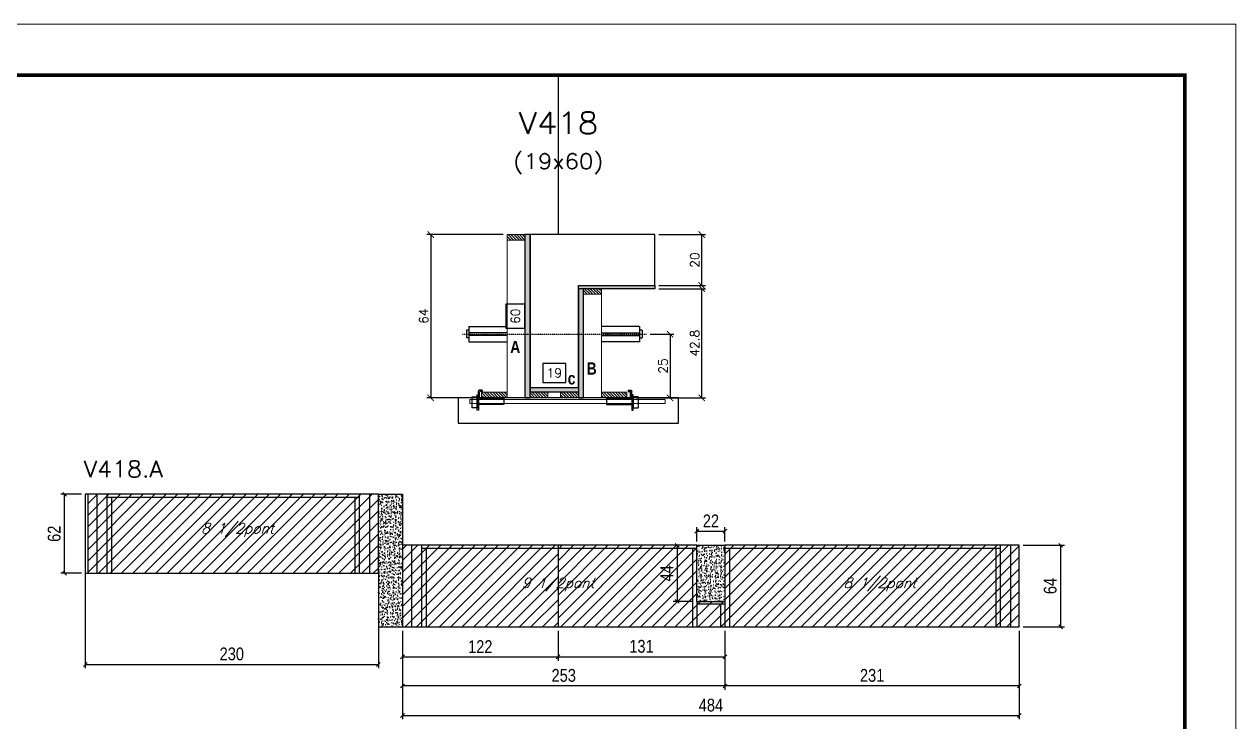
# Model space of a CAD drawing. Extents: x 137137 to 143418, y 10464 to 34486.
# Drawn here: x 140842 to 141792, y 24750 to 25297 of the extents above; entities that cross this region are included whole.
import ezdxf
from ezdxf.enums import TextEntityAlignment as Align

# ---------------------------------------------------------------- set-up
doc = ezdxf.new("R2010")
doc.units = 0
doc.linetypes.add('DASHED', pattern=[0.75, 0.5, -0.25])
doc.linetypes.add('HIDDEN', pattern=[0.375, 0.25, -0.125])
for name, color, linetype in [('barrote', 251, 'Continuous'), ('COTA', 241, 'Continuous'), ('Cota Seção (2x)', 4, 'Continuous'), ('detalhes', 4, 'Continuous'), ('Painéis', 200, 'Continuous'), ('presilha', 1, 'Continuous'), ('Reaproveitamento', 251, 'Continuous'), ('SARR_2.2x7', 40, 'Continuous'), ('SARR_3.5x7', 81, 'Continuous'), ('TENSOR', 3, 'Continuous'), ('texto', 7, 'Continuous'), ('Texto de Titulo', 7, 'Continuous'), ('Texto Qtd Sarr', 242, 'Continuous')]:
    doc.layers.add(name, color=color, linetype=linetype)
for name, color, linetype, lineweight in [('CONCRETO', 251, 'Continuous', 25), ('Folhas', 255, 'Continuous', 9), ('Hachura', 251, 'Continuous', 9), ('Madeira', 126, 'Continuous', 18), ('SARRAFO DE PRESSAO', 251, 'DASHED', 9), ('SCO-___-LAJ', 2, 'Continuous', 0), ('Texto Seção', 7, 'Continuous', 15)]:
    doc.layers.add(name, color=color, linetype=linetype, lineweight=lineweight)
doc.styles.add('COTA TECNICA', font='techl___.ttf', dxfattribs={"height": 10})
doc.styles.add('REGUA-120', font='ROMANS.shx', dxfattribs={"height": 15})
doc.styles.add('Romans', font='romans.shx')
doc.styles.add('TECNICA', font='techb___.ttf', dxfattribs={"height": 10})
doc.dimstyles.new('Cota Seção (2x)', dxfattribs={"dimtxt": 7, "dimasz": 5, "dimexe": 3, "dimexo": 3, "dimgap": 2, "dimtad": 3, "dimdec": 1, "dimlfac": 0.5, "dimzin": 12, "dimdsep": 46, "dimtxsty": 'Romans', "dimblk": 'ARCHTICK', "dimcen": 0, "dimclrd": 4, "dimclre": 4, "dimclrt": 1, "dimadec": 1, "dimazin": 3, "dimtfac": 1, "dimtdec": 1, "dimtmove": 0, "dimatfit": 3, "dimldrblk": 'OBLIQUE', "dimfxl": 1, "dimtolj": 1, "dimtzin": 12, "dimarcsym": 0})
doc.dimstyles.new('Cota Seção interna', dxfattribs={"dimtxt": 7, "dimasz": 6, "dimexe": 0.18, "dimexo": 2, "dimgap": -4, "dimtad": 3, "dimdec": 1, "dimlfac": 0.5, "dimzin": 12, "dimdsep": 46, "dimtxsty": 'Romans', "dimblk": 'ARCHTICK', "dimcen": 0.09, "dimse1": 1, "dimse2": 1, "dimsd1": 1, "dimsd2": 1, "dimclrd": 180, "dimclre": 5, "dimclrt": 1, "dimadec": 0, "dimazin": 3, "dimtfac": 1, "dimtdec": 1, "dimtofl": 0, "dimtmove": 0, "dimatfit": 3, "dimldrblk": 'ARCHTICK', "dimfxl": 1, "dimtolj": 1, "dimtzin": 0, "dimarcsym": 0})
doc.dimstyles.new('PAINEL', dxfattribs={"dimtxt": 10, "dimasz": 3, "dimexe": 3, "dimexo": 3, "dimgap": 3, "dimtad": 1, "dimdec": 1, "dimzin": 12, "dimdsep": 46, "dimtxsty": 'COTA TECNICA', "dimblk1": 'OBLIQUE', "dimblk2": 'OBLIQUE', "dimsah": 1, "dimcen": 0.9, "dimclrd": 4, "dimclre": 4, "dimclrt": 240, "dimadec": 1, "dimazin": 3, "dimtfac": 1, "dimtdec": 1, "dimtmove": 0, "dimatfit": 3, "dimfxl": 1, "dimtolj": 1, "dimtzin": 12, "dimarcsym": 0})
pattern_1 = [(50, (7482.719, -6239.802), (5.46554007, -0.47817257), [0.5715, -6.2865]), (355, (7482.719, -6239.802), (-1.05730264, 5.73170536), [0.4572, -5.02921753]), (100.4514447, (7483.174, -6239.8417), (4.40823741, 5.25353256), [0.48570026, -5.34270734]), (46.1842, (7482.719, -6238.278), (8.13237123, -1.26126984), [0.85725, -9.42975]), (96.6355576, (7483.3965, -6238.383), (7.122124, 7.42278374), [0.7285507, -8.01406824]), (351.184151, (7482.719, -6238.278), (7.122124, 7.42278374), [0.685799, -7.54379196]), (21, (7483.481, -6238.659), (4.54843174, -3.06795595), [0.5715, -6.2865]), (326, (7483.481, -6238.659), (1.85406085, 5.52563898), [0.4572, -5.0292]), (71.451445, (7483.86, -6238.9145), (6.40249258, 2.45768307), [0.48570026, -5.34269813]), (37.5, (7482.7188, -6239.8018), (0.092658098, 2.536651166), [0, -4.96824, 0, -5.1054, 0, -5.04825]), (7.5, (7482.7188, -6239.8018), (2.004589875, 3.005417245), [0, -2.91084, 0, -4.85394, 0, -1.92405]), (327.5, (7481.0195, -6239.8018), (4.067717855, -0.17186232), [0, -1.905, 0, -5.9436, 0, -7.8867]), (317.5, (7480.2575, -6239.802), (4.44387544, 0.76279473), [0, -2.4765, 0, -3.94716, 0, -5.6007])]

# ---------------------------------------------------------------- blocks, each defined once
blk = doc.blocks.new('9999999999')
at = {"layer": 'Folhas'}
blk.add_lwpolyline([(98138.98, 34190.21), (99623.98, 34190.21), (99623.98, 35240.21), (98138.98, 35240.21)], close=True, dxfattribs=at)
at = {"layer": 'Folhas', "color": 30, "const_width": 3}
blk.add_lwpolyline([(98213.98, 34230.21), (99583.98, 34230.21), (99583.98, 35200.21), (98213.98, 35200.21)], close=True, dxfattribs=at)
blk = doc.blocks.new('_Oblique')
at = {"color": 0, "linetype": 'ByBlock', "lineweight": -2}
blk.add_line((-0.5, -0.5), (0.5, 0.5), dxfattribs=at)
blk = doc.blocks.new('*D1226')
at = {"layer": 'COTA', "color": 4, "linetype": 'ByBlock', "lineweight": -2, "transparency": 16777216}
for p, q in [((141391.42, 24821.53), (141391.42, 24775.2)), ((141622.42, 24821.53), (141622.42, 24775.2)), ((141622.42, 24778.2), (141391.42, 24778.2))]:
    blk.add_line(p, q, dxfattribs=at)
at = {"layer": 'Defpoints', "color": 0, "linetype": 'ByBlock', "transparency": 16777216}
for p in [(141391.42, 24824.53), (141622.42, 24824.53), (141391.42, 24778.2)]:
    blk.add_point(p, dxfattribs=at)
at = {"layer": 'COTA', "color": 4, "linetype": 'ByBlock', "lineweight": -2, "transparency": 16777216, "xscale": 3, "yscale": 3, "zscale": 3, "rotation": 180}
blk.add_blockref('_Oblique', (141391.42, 24778.2), dxfattribs=at)
at = {"layer": 'COTA', "color": 4, "linetype": 'ByBlock', "lineweight": -2, "transparency": 16777216, "xscale": 3, "yscale": 3, "zscale": 3}
blk.add_blockref('_Oblique', (141622.42, 24778.2), dxfattribs=at)
at = {"layer": 'COTA', "color": 240, "linetype": 'ByBlock', "transparency": 16777216, "insert": (141506.92, 24786.42), "char_height": 10, "attachment_point": 5, "style": 'COTA TECNICA'}
blk.add_mtext('\\A1;231', dxfattribs=at)
blk = doc.blocks.new('*D1227')
at = {"layer": 'COTA', "color": 4, "linetype": 'ByBlock', "lineweight": -2, "transparency": 16777216}
for p, q in [((141138.42, 24821.53), (141138.42, 24775.2)), ((141391.42, 24821.53), (141391.42, 24775.2)), ((141391.42, 24778.2), (141138.42, 24778.2))]:
    blk.add_line(p, q, dxfattribs=at)
at = {"layer": 'Defpoints', "color": 0, "linetype": 'ByBlock', "transparency": 16777216}
for p in [(141138.42, 24824.53), (141391.42, 24824.53), (141138.42, 24778.2)]:
    blk.add_point(p, dxfattribs=at)
at = {"layer": 'COTA', "color": 4, "linetype": 'ByBlock', "lineweight": -2, "transparency": 16777216, "xscale": 3, "yscale": 3, "zscale": 3, "rotation": 180}
blk.add_blockref('_Oblique', (141138.42, 24778.2), dxfattribs=at)
at = {"layer": 'COTA', "color": 4, "linetype": 'ByBlock', "lineweight": -2, "transparency": 16777216, "xscale": 3, "yscale": 3, "zscale": 3}
blk.add_blockref('_Oblique', (141391.42, 24778.2), dxfattribs=at)
at = {"layer": 'COTA', "color": 240, "linetype": 'ByBlock', "transparency": 16777216, "insert": (141264.92, 24786.42), "char_height": 10, "attachment_point": 5, "style": 'COTA TECNICA'}
blk.add_mtext('\\A1;253', dxfattribs=at)
blk = doc.blocks.new('*D1228')
at = {"layer": 'COTA', "color": 4, "linetype": 'ByBlock', "lineweight": -2, "transparency": 16777216}
for p, q in [((140889.42, 24903.53), (140889.42, 24792.02)), ((141119.42, 24863.53), (141119.42, 24792.02)), ((140889.42, 24795.02), (141119.42, 24795.02))]:
    blk.add_line(p, q, dxfattribs=at)
at = {"layer": 'Defpoints', "color": 0, "linetype": 'ByBlock', "transparency": 16777216}
for p in [(140889.42, 24906.53), (141119.42, 24866.53), (141119.42, 24795.02)]:
    blk.add_point(p, dxfattribs=at)
at = {"layer": 'COTA', "color": 4, "linetype": 'ByBlock', "lineweight": -2, "transparency": 16777216, "xscale": 3, "yscale": 3, "zscale": 3, "rotation": 180}
blk.add_blockref('_Oblique', (140889.42, 24795.02), dxfattribs=at)
at = {"layer": 'COTA', "color": 4, "linetype": 'ByBlock', "lineweight": -2, "transparency": 16777216, "xscale": 3, "yscale": 3, "zscale": 3}
blk.add_blockref('_Oblique', (141119.42, 24795.02), dxfattribs=at)
at = {"layer": 'COTA', "color": 240, "linetype": 'ByBlock', "transparency": 16777216, "insert": (141004.42, 24803.24), "char_height": 10, "attachment_point": 5, "style": 'COTA TECNICA'}
blk.add_mtext('\\A1;230', dxfattribs=at)
blk = doc.blocks.new('*D1229')
at = {"layer": 'COTA', "color": 4, "linetype": 'ByBlock', "lineweight": -2, "transparency": 16777216}
for p, q in [((141138.42, 24821.53), (141138.42, 24797.97)), ((141260.42, 24821.53), (141260.42, 24797.97)), ((141138.42, 24800.97), (141260.42, 24800.97))]:
    blk.add_line(p, q, dxfattribs=at)
at = {"layer": 'Defpoints', "color": 0, "linetype": 'ByBlock', "transparency": 16777216}
for p in [(141138.42, 24824.53), (141260.42, 24824.53), (141260.42, 24800.97)]:
    blk.add_point(p, dxfattribs=at)
at = {"layer": 'COTA', "color": 4, "linetype": 'ByBlock', "lineweight": -2, "transparency": 16777216, "xscale": 3, "yscale": 3, "zscale": 3, "rotation": 180}
blk.add_blockref('_Oblique', (141138.42, 24800.97), dxfattribs=at)
at = {"layer": 'COTA', "color": 4, "linetype": 'ByBlock', "lineweight": -2, "transparency": 16777216, "xscale": 3, "yscale": 3, "zscale": 3}
blk.add_blockref('_Oblique', (141260.42, 24800.97), dxfattribs=at)
at = {"layer": 'COTA', "color": 240, "linetype": 'ByBlock', "transparency": 16777216, "insert": (141199.42, 24809.03), "char_height": 10, "attachment_point": 5, "style": 'COTA TECNICA'}
blk.add_mtext('\\A1;122', dxfattribs=at)
blk = doc.blocks.new('*D1230')
at = {"layer": 'COTA', "color": 4, "linetype": 'ByBlock', "lineweight": -2, "transparency": 16777216}
for p, q in [((141260.42, 24821.53), (141260.42, 24797.97)), ((141391.42, 24821.53), (141391.42, 24797.97)), ((141260.42, 24800.97), (141391.42, 24800.97))]:
    blk.add_line(p, q, dxfattribs=at)
at = {"layer": 'Defpoints', "color": 0, "linetype": 'ByBlock', "transparency": 16777216}
for p in [(141260.42, 24824.53), (141391.42, 24824.53), (141391.42, 24800.97)]:
    blk.add_point(p, dxfattribs=at)
at = {"layer": 'COTA', "color": 4, "linetype": 'ByBlock', "lineweight": -2, "transparency": 16777216, "xscale": 3, "yscale": 3, "zscale": 3, "rotation": 180}
blk.add_blockref('_Oblique', (141260.42, 24800.97), dxfattribs=at)
at = {"layer": 'COTA', "color": 4, "linetype": 'ByBlock', "lineweight": -2, "transparency": 16777216, "xscale": 3, "yscale": 3, "zscale": 3}
blk.add_blockref('_Oblique', (141391.42, 24800.97), dxfattribs=at)
at = {"layer": 'COTA', "color": 240, "linetype": 'ByBlock', "transparency": 16777216, "insert": (141325.92, 24809.19), "char_height": 10, "attachment_point": 5, "style": 'COTA TECNICA'}
blk.add_mtext('\\A1;131', dxfattribs=at)
blk = doc.blocks.new('*D1231')
at = {"layer": 'COTA', "color": 4, "linetype": 'ByBlock', "lineweight": -2, "transparency": 16777216}
for p, q in [((141369.42, 24891.53), (141369.42, 24902.64)), ((141391.42, 24891.53), (141391.42, 24902.64)), ((141369.42, 24899.64), (141391.42, 24899.64))]:
    blk.add_line(p, q, dxfattribs=at)
at = {"layer": 'Defpoints', "color": 0, "linetype": 'ByBlock', "transparency": 16777216}
for p in [(141391.42, 24899.64), (141369.42, 24888.53), (141391.42, 24888.53)]:
    blk.add_point(p, dxfattribs=at)
at = {"layer": 'COTA', "color": 4, "linetype": 'ByBlock', "lineweight": -2, "transparency": 16777216, "xscale": 3, "yscale": 3, "zscale": 3, "rotation": 180}
blk.add_blockref('_Oblique', (141369.42, 24899.64), dxfattribs=at)
at = {"layer": 'COTA', "color": 4, "linetype": 'ByBlock', "lineweight": -2, "transparency": 16777216, "xscale": 3, "yscale": 3, "zscale": 3}
blk.add_blockref('_Oblique', (141391.42, 24899.64), dxfattribs=at)
at = {"layer": 'COTA', "color": 240, "linetype": 'ByBlock', "transparency": 16777216, "insert": (141380.42, 24907.64), "char_height": 10, "attachment_point": 5, "style": 'COTA TECNICA'}
blk.add_mtext('\\A1;22', dxfattribs=at)
blk = doc.blocks.new('*D1244')
at = {"layer": 'COTA', "color": 4, "linetype": 'ByBlock', "lineweight": -2, "transparency": 16777216}
for p, q in [((141366.42, 24888.53), (141350.91, 24888.53)), ((141353.91, 24888.53), (141353.91, 24844.53)), ((141366.42, 24844.53), (141350.91, 24844.53))]:
    blk.add_line(p, q, dxfattribs=at)
at = {"layer": 'Defpoints', "color": 0, "linetype": 'ByBlock', "transparency": 16777216}
for p in [(141369.42, 24888.53), (141353.91, 24844.53), (141369.42, 24844.53)]:
    blk.add_point(p, dxfattribs=at)
at = {"layer": 'COTA', "color": 4, "linetype": 'ByBlock', "lineweight": -2, "transparency": 16777216, "xscale": 3, "yscale": 3, "zscale": 3}
for p, rotation in [((141353.91, 24888.53), 90), ((141353.91, 24844.53), 270)]:
    blk.add_blockref('_Oblique', p, dxfattribs=dict(at, rotation=rotation))
at = {"layer": 'COTA', "color": 240, "linetype": 'ByBlock', "transparency": 16777216, "insert": (141345.84, 24866.53), "char_height": 10, "attachment_point": 5, "rotation": 90, "style": 'COTA TECNICA'}
blk.add_mtext('\\A1;44', dxfattribs=at)
blk = doc.blocks.new('*D1232')
at = {"layer": 'COTA', "color": 4, "linetype": 'ByBlock', "lineweight": -2, "transparency": 16777216}
for p, q in [((141625.42, 24888.53), (141657.81, 24888.53)), ((141654.81, 24888.53), (141654.81, 24824.53)), ((141625.42, 24824.53), (141657.81, 24824.53))]:
    blk.add_line(p, q, dxfattribs=at)
at = {"layer": 'Defpoints', "color": 0, "linetype": 'ByBlock', "transparency": 16777216}
for p in [(141622.42, 24888.53), (141622.42, 24824.53), (141654.81, 24824.53)]:
    blk.add_point(p, dxfattribs=at)
at = {"layer": 'COTA', "color": 4, "linetype": 'ByBlock', "lineweight": -2, "transparency": 16777216, "xscale": 3, "yscale": 3, "zscale": 3}
for p, rotation in [((141654.81, 24888.53), 90), ((141654.81, 24824.53), 270)]:
    blk.add_blockref('_Oblique', p, dxfattribs=dict(at, rotation=rotation))
at = {"layer": 'COTA', "color": 240, "linetype": 'ByBlock', "transparency": 16777216, "insert": (141646.71, 24856.53), "char_height": 10, "attachment_point": 5, "rotation": 90, "style": 'COTA TECNICA'}
blk.add_mtext('\\A1;64', dxfattribs=at)
blk = doc.blocks.new('titulo1')
at = {"layer": 'Defpoints', "color": 252, "linetype": 'HIDDEN', "ltscale": 2}
blk.add_line((0, 0), (0, 125), dxfattribs=at)
at = {"layer": 'Defpoints', "style": 'Romans', "oblique": 15}
blk.add_attdef('FOLHA', text='', height=10, dxfattribs=at).set_placement((0, 15.58), align=Align.MIDDLE_CENTER)
at = {"layer": 'Texto Qtd Sarr', "color": 3, "style": 'Romans', "oblique": 15}
for tag, height, p in [('TITULO', 17, (0, 71.45)), ('SEÇÃO', 12, (0, 41.55))]:
    blk.add_attdef(tag, text='', height=height, dxfattribs=at).set_placement(p, align=Align.MIDDLE_CENTER)
blk = doc.blocks.new('_ArchTick')
at = {"color": 0, "linetype": 'ByBlock', "const_width": 0.15}
blk.add_lwpolyline([(-0.5, -0.5), (0.5, 0.5)], dxfattribs=at)
blk = doc.blocks.new('*D1233')
at = {"layer": 'COTA', "color": 4, "lineweight": -2, "transparency": 16777216}
for p, q in [((141339.49, 25089.78), (141376.21, 25089.78)), ((141373.21, 25004.18), (141373.21, 25089.78)), ((141321.89, 25004.18), (141376.21, 25004.18))]:
    blk.add_line(p, q, dxfattribs=at)
at = {"layer": 'Defpoints', "color": 0, "transparency": 16777216}
for p in [(141336.49, 25089.78), (141373.21, 25089.78), (141318.89, 25004.18)]:
    blk.add_point(p, dxfattribs=at)
at = {"layer": 'COTA', "color": 4, "lineweight": -2, "transparency": 16777216, "xscale": 5, "yscale": 5, "zscale": 5}
for p, rotation in [((141373.21, 25089.78), 90), ((141373.21, 25004.18), 270)]:
    blk.add_blockref('_ArchTick', p, dxfattribs=dict(at, rotation=rotation))
at = {"layer": 'COTA', "color": 1, "transparency": 16777216, "insert": (141367.71, 25046.98), "char_height": 7, "attachment_point": 5, "rotation": 90, "style": 'Romans'}
blk.add_mtext('\\A1;42.8', dxfattribs=at)
blk = doc.blocks.new('*D1234')
at = {"layer": 'COTA', "color": 4, "lineweight": -2, "transparency": 16777216}
for p, q in [((141339.49, 25132.18), (141376.21, 25132.18)), ((141373.21, 25092.18), (141373.21, 25132.18)), ((141339.49, 25092.18), (141376.21, 25092.18))]:
    blk.add_line(p, q, dxfattribs=at)
at = {"layer": 'Defpoints', "color": 0, "transparency": 16777216}
for p in [(141336.49, 25132.18), (141373.21, 25132.18), (141336.49, 25092.18)]:
    blk.add_point(p, dxfattribs=at)
at = {"layer": 'COTA', "color": 4, "lineweight": -2, "transparency": 16777216, "xscale": 5, "yscale": 5, "zscale": 5}
for p, rotation in [((141373.21, 25132.18), 90), ((141373.21, 25092.18), 270)]:
    blk.add_blockref('_ArchTick', p, dxfattribs=dict(at, rotation=rotation))
at = {"layer": 'COTA', "color": 1, "transparency": 16777216, "insert": (141367.71, 25112.18), "char_height": 7, "attachment_point": 5, "rotation": 90, "style": 'Romans'}
blk.add_mtext('\\A1;20', dxfattribs=at)
blk = doc.blocks.new('*D1235')
at = {"layer": 'Cota Seção (2x)', "color": 180, "lineweight": -2, "transparency": 16777216}
for p, q in [((141234.49, 25077.68), (141219.49, 25077.68)), ((141219.49, 25077.68), (141219.49, 25058.68)), ((141234.49, 25058.68), (141234.49, 25077.68)), ((141219.49, 25058.68), (141234.49, 25058.68))]:
    blk.add_line(p, q, dxfattribs=at)
at = {"layer": 'Defpoints', "color": 0, "transparency": 16777216}
for p in [(141238.49, 25132.18), (141276.49, 25132.18), (141276.49, 25012.18)]:
    blk.add_point(p, dxfattribs=at)
at = {"layer": 'Cota Seção (2x)', "color": 1, "transparency": 16777216, "insert": (141226.99, 25068.18), "char_height": 7, "attachment_point": 5, "rotation": 90, "style": 'Romans'}
blk.add_mtext('\\A1;60', dxfattribs=at)
blk = doc.blocks.new('PRESILHA METÁLICA 1')
at = {"layer": 'presilha'}
for p, q in [((6, 15.5), (7.5, 15.5)), ((6, -2.5), (6, 15.5)), ((7.5, 10.6), (7.5, 19.9)), ((7.5, 15.5), (7.5, -2.5)), ((12, 21), (8.6, 21)), ((9, 11.6), (9, 18.9)), ((12, 19.5), (9.6, 19.5)), ((12, 21), (12, 19.5)), ((0, 13), (6, 13)), ((0, 13), (0, 0)), ((6, 0), (0, 0)), ((6, 13), (6, 0)), ((37.5, 4.1), (7.5, 4.1)), ((37.5, 11), (9.6, 11)), ((37.5, 11), (37.5, 4.1)), ((7.5, -2.5), (6, -2.5))]:
    blk.add_line(p, q, dxfattribs=at)
for centre, radius, start, end in [((8.6, 19.9), 1.14, 90, 180), ((9.6, 18.9), 0.57, 90, 180), ((9.6, 11.6), 0.57, 180, 270)]:
    blk.add_arc(centre, radius, start, end, dxfattribs=at)
blk = doc.blocks.new('*D1236')
at = {"layer": 'Cota Seção (2x)', "color": 180, "lineweight": -2, "transparency": 16777216}
for p, q in [((141266.49, 25031.18), (141248.49, 25031.18)), ((141248.49, 25031.18), (141248.49, 25016.18)), ((141266.49, 25016.18), (141266.49, 25031.18)), ((141248.49, 25016.18), (141266.49, 25016.18))]:
    blk.add_line(p, q, dxfattribs=at)
at = {"layer": 'Defpoints', "color": 0, "transparency": 16777216}
for p in [(141276.49, 25012.18), (141238.5, 25004.18), (141276.49, 25004.18)]:
    blk.add_point(p, dxfattribs=at)
at = {"layer": 'Cota Seção (2x)', "color": 1, "transparency": 16777216, "insert": (141257.49, 25023.68), "char_height": 7, "attachment_point": 5, "style": 'Romans'}
blk.add_mtext('\\A1;19', dxfattribs=at)
blk = doc.blocks.new('*D1237')
at = {"layer": 'COTA', "color": 4, "lineweight": -2, "transparency": 16777216}
for p, q in [((141217.49, 25132.18), (141157.52, 25132.18)), ((141160.52, 25132.18), (141160.52, 25004.18)), ((141217.49, 25004.18), (141157.52, 25004.18))]:
    blk.add_line(p, q, dxfattribs=at)
at = {"layer": 'Defpoints', "color": 0, "transparency": 16777216}
for p in [(141220.49, 25132.18), (141160.52, 25004.18), (141220.49, 25004.18)]:
    blk.add_point(p, dxfattribs=at)
at = {"layer": 'COTA', "color": 4, "lineweight": -2, "transparency": 16777216, "xscale": 5, "yscale": 5, "zscale": 5}
for p, rotation in [((141160.52, 25132.18), 90), ((141160.52, 25004.18), 270)]:
    blk.add_blockref('_ArchTick', p, dxfattribs=dict(at, rotation=rotation))
at = {"layer": 'COTA', "color": 1, "transparency": 16777216, "insert": (141155.02, 25068.18), "char_height": 7, "attachment_point": 5, "rotation": 90, "style": 'Romans'}
blk.add_mtext('\\A1;64', dxfattribs=at)
blk = doc.blocks.new('*D1238')
at = {"layer": 'COTA', "color": 4, "lineweight": -2, "transparency": 16777216}
for p, q in [((141332.8, 25054.15), (141351.35, 25054.15)), ((141348.35, 25054.15), (141348.35, 25004.18)), ((141332.8, 25004.18), (141351.35, 25004.18))]:
    blk.add_line(p, q, dxfattribs=at)
at = {"layer": 'Defpoints', "color": 0, "transparency": 16777216}
for p in [(141329.8, 25054.15), (141329.8, 25004.18), (141348.35, 25004.18)]:
    blk.add_point(p, dxfattribs=at)
at = {"layer": 'COTA', "color": 4, "lineweight": -2, "transparency": 16777216, "xscale": 5, "yscale": 5, "zscale": 5}
for p, rotation in [((141348.35, 25054.15), 90), ((141348.35, 25004.18), 270)]:
    blk.add_blockref('_ArchTick', p, dxfattribs=dict(at, rotation=rotation))
at = {"layer": 'COTA', "color": 1, "transparency": 16777216, "insert": (141342.85, 25029.16), "char_height": 7, "attachment_point": 5, "rotation": 90, "style": 'Romans'}
blk.add_mtext('\\A1;25', dxfattribs=at)
blk = doc.blocks.new('*D1239')
at = {"layer": 'COTA', "color": 4, "linetype": 'ByBlock', "lineweight": -2, "transparency": 16777216}
for p, q in [((140886.42, 24928.53), (140870.2, 24928.53)), ((140873.2, 24866.53), (140873.2, 24928.53)), ((140886.42, 24866.53), (140870.2, 24866.53))]:
    blk.add_line(p, q, dxfattribs=at)
at = {"layer": 'Defpoints', "color": 0, "linetype": 'ByBlock', "transparency": 16777216}
for p in [(140873.2, 24928.53), (140889.42, 24928.53), (140889.42, 24866.53)]:
    blk.add_point(p, dxfattribs=at)
at = {"layer": 'COTA', "color": 4, "linetype": 'ByBlock', "lineweight": -2, "transparency": 16777216, "xscale": 3, "yscale": 3, "zscale": 3}
for p, rotation in [((140873.2, 24928.53), 90), ((140873.2, 24866.53), 270)]:
    blk.add_blockref('_Oblique', p, dxfattribs=dict(at, rotation=rotation))
at = {"layer": 'COTA', "color": 240, "linetype": 'ByBlock', "transparency": 16777216, "insert": (140865.09, 24897.53), "char_height": 10, "attachment_point": 5, "rotation": 90, "style": 'COTA TECNICA'}
blk.add_mtext('\\A1;62', dxfattribs=at)
blk = doc.blocks.new('*D1245')
at = {"layer": 'COTA', "color": 4, "lineweight": -2, "ltscale": 25, "transparency": 16777216}
for p, q in [((141138.42, 24821.53), (141138.42, 24752.02)), ((141622.42, 24821.53), (141622.42, 24752.02)), ((141138.42, 24755.02), (141622.42, 24755.02))]:
    blk.add_line(p, q, dxfattribs=at)
at = {"layer": 'Defpoints', "color": 0, "ltscale": 25, "transparency": 16777216}
for p in [(141138.42, 24824.53), (141622.42, 24824.53), (141622.42, 24755.02)]:
    blk.add_point(p, dxfattribs=at)
at = {"layer": 'COTA', "color": 4, "lineweight": -2, "ltscale": 25, "transparency": 16777216, "xscale": 3, "yscale": 3, "zscale": 3, "rotation": 180}
blk.add_blockref('_Oblique', (141138.42, 24755.02), dxfattribs=at)
at = {"layer": 'COTA', "color": 4, "lineweight": -2, "ltscale": 25, "transparency": 16777216, "xscale": 3, "yscale": 3, "zscale": 3}
blk.add_blockref('_Oblique', (141622.42, 24755.02), dxfattribs=at)
at = {"layer": 'COTA', "color": 240, "ltscale": 25, "transparency": 16777216, "insert": (141380.42, 24763.11), "char_height": 10, "attachment_point": 5, "style": 'COTA TECNICA'}
blk.add_mtext('\\A1;484', dxfattribs=at)

msp = doc.modelspace()

# ---------------------------------------------------------------- hatches: boundary and pattern name
at = {"layer": 'COTA', "linetype": 'ByBlock'}
h = msp.add_hatch(dxfattribs=at)
h.set_pattern_fill('AR-CONC', color=256, scale=0.03)
h.set_pattern_definition(pattern_1)
h.paths.add_polyline_path([(141138.42, 24928.53), (141119.42, 24928.53), (141119.42, 24824.53), (141138.42, 24824.53)])
h = msp.add_hatch(dxfattribs=at)
h.set_pattern_fill('AR-CONC', color=256, scale=0.03)
h.set_pattern_definition(pattern_1)
h.paths.add_polyline_path([(141391.42, 24888.53), (141369.42, 24888.53), (141369.42, 24844.53), (141391.42, 24844.53)])
at = {"layer": 'Hachura'}
h = msp.add_hatch(dxfattribs=at)
h.set_pattern_fill('ANSI31', color=256, scale=0.5, angle=270, style=0)
h.set_pattern_definition([(315, (164110.5542, 16824.5315), (1.12253202, 1.12253202), [])])
h.paths.add_polyline_path([(141220.49, 25127.78), (141220.49, 25132.18), (141234.49, 25132.18), (141234.49, 25127.78)])
h = msp.add_hatch(color=256, dxfattribs=at)
h.dxf.hatch_style = 1
h.paths.add_polyline_path([(141238.49, 25132.18), (141234.49, 25132.18), (141234.49, 25004.18), (141238.49, 25004.18)])
h = msp.add_hatch(color=256, dxfattribs=at)
h.dxf.hatch_style = 1
h.paths.add_polyline_path([(141276.49, 25089.78), (141276.49, 25092.18), (141336.49, 25092.18), (141336.49, 25089.78)])
h = msp.add_hatch(color=256, dxfattribs=at)
h.dxf.hatch_style = 1
h.paths.add_polyline_path([(141280.49, 25089.78), (141276.49, 25089.78), (141276.49, 25004.18), (141280.49, 25004.18)])
h = msp.add_hatch(dxfattribs=at)
h.set_pattern_fill('ANSI31', color=256, scale=0.5, angle=270, style=0)
h.set_pattern_definition([(315, (164170.5542, 16782.1315), (1.12253202, 1.12253202), [])])
h.paths.add_polyline_path([(141280.49, 25085.38), (141280.49, 25089.78), (141294.49, 25089.78), (141294.49, 25085.38)])
h = msp.add_hatch(dxfattribs=at)
h.set_pattern_fill('ANSI31', color=256, scale=0.5, angle=270, style=0)
h.set_pattern_definition([(315, (164076.5542, 16774.5315), (1.12253202, 1.12253202), [])])
h.paths.add_polyline_path([(141220.49, 25004.18), (141220.49, 25008.58), (141200.49, 25008.58), (141200.49, 25004.18)])
h = msp.add_hatch(color=256, dxfattribs=at)
h.dxf.hatch_style = 1
h.paths.add_polyline_path([(141238.5, 25008.58), (141238.5, 25012.18), (141276.49, 25012.18), (141276.49, 25008.58)])
h = msp.add_hatch(dxfattribs=at)
h.set_pattern_fill('ANSI31', color=256, scale=0.5, angle=270, style=0)
h.set_pattern_definition([(315, (164179.3563, 16774.5315), (1.12253202, 1.12253202), [])])
h.paths.add_polyline_path([(141238.5, 25004.18), (141238.5, 25008.58), (141252.5, 25008.58), (141252.5, 25004.18)])
h = msp.add_hatch(dxfattribs=at)
h.set_pattern_fill('ANSI31', color=256, scale=0.5, angle=270, style=0)
h.set_pattern_definition([(315, (164179.3542, 16774.5315), (1.12253202, 1.12253202), [])])
h.paths.add_polyline_path([(141276.49, 25004.18), (141276.49, 25008.58), (141262.49, 25008.58), (141262.49, 25004.18)])
h = msp.add_hatch(dxfattribs=at)
h.set_pattern_fill('ANSI31', color=256, scale=0.5, angle=270, style=0)
h.set_pattern_definition([(315, (164170.5542, 16774.5315), (1.12253202, 1.12253202), [])])
h.paths.add_polyline_path([(141314.49, 25004.18), (141314.49, 25008.58), (141294.49, 25008.58), (141294.49, 25004.18)])
at = {"layer": 'Reaproveitamento', "linetype": 'ByBlock'}
h = msp.add_hatch(dxfattribs=at)
h.set_pattern_fill('ANSI31', color=256, scale=2)
h.set_pattern_definition([(45, (1571.5, -6851.4506), (-4.49012806, 4.49012806), [])])
h.paths.add_polyline_path([(141119.42, 24866.53), (141119.42, 24928.53), (140891.42, 24928.53), (140891.42, 24866.53)])
h = msp.add_hatch(dxfattribs=at)
h.set_pattern_fill('ANSI31', color=256, scale=2)
h.set_pattern_definition([(45, (1571.5, -6891.4506), (-4.49012806, 4.49012806), [])])
h.paths.add_polyline_path([(141260.42, 24888.53), (141138.42, 24888.53), (141138.42, 24824.53), (141260.42, 24824.53)])
h = msp.add_hatch(dxfattribs=at)
h.set_pattern_fill('ANSI31', color=256, scale=2)
h.paths.add_polyline_path([(141369.42, 24888.53), (141260.42, 24888.53), (141260.42, 24824.53), (141391.42, 24824.53), (141391.42, 24844.53), (141369.42, 24844.53)])
h.paths.add_polyline_path([(141355.69, 24855.75), (141355.69, 24877.94), (141335.1, 24877.94), (141335.1, 24855.75)], flags=24)
h = msp.add_hatch(dxfattribs=at)
h.set_pattern_fill('ANSI31', color=256, scale=2)
h.paths.add_polyline_path([(141622.42, 24888.53), (141391.42, 24888.53), (141391.42, 24824.53), (141622.42, 24824.53)])
h.paths.add_polyline_path([(141476.53, 24849.75), (141544.15, 24849.75), (141549.65, 24865.72), (141482.03, 24865.72)], flags=24)

# ---------------------------------------------------------------- linework, layer by layer
at = {"ltscale": 3}
for p, q in [((141188.49, 25057.15), (141188.49, 25051.15)), ((141190.49, 25057.15), (141188.49, 25057.15)), ((141190.49, 25060.15), (141190.49, 25048.15)), ((141190.49, 25060.15), (141220.49, 25060.15)), ((141220.49, 25055.15), (141190.49, 25055.15)), ((141220.49, 25053.15), (141190.49, 25053.15)), ((141324.49, 25060.15), (141294.49, 25060.15)), ((141294.49, 25055.15), (141324.49, 25055.15)), ((141294.49, 25053.15), (141324.49, 25053.15)), ((141324.49, 25060.15), (141324.49, 25048.15)), ((141326.49, 25057.15), (141324.49, 25057.15)), ((141326.49, 25057.15), (141326.49, 25051.15)), ((141190.49, 25051.15), (141188.49, 25051.15)), ((141190.49, 25048.15), (141220.49, 25048.15)), ((141324.49, 25048.15), (141294.49, 25048.15)), ((141324.49, 25051.15), (141326.49, 25051.15))]:
    msp.add_line(p, q, dxfattribs=at)
at = {"layer": 'barrote'}
msp.add_lwpolyline([(141182.13, 24984.18), (141355.1, 24984.18), (141355.1, 25004.18), (141182.13, 25004.18)], close=True, dxfattribs=at)
at = {"layer": 'CONCRETO'}
msp.add_lwpolyline([(141276.49, 25092.18), (141336.49, 25092.18), (141336.49, 25132.18), (141276.49, 25132.18), (141276.49, 25132.18), (141238.49, 25132.18), (141238.49, 25008.58), (141238.5, 25008.58), (141238.5, 25012.18), (141276.49, 25012.18)], close=True, dxfattribs=at)
at = {"layer": 'COTA', "linetype": 'ByBlock'}
for p, q in [((141119.42, 24928.53), (141138.42, 24928.53)), ((141119.42, 24866.53), (141119.42, 24928.53)), ((141138.42, 24928.53), (141138.42, 24888.53)), ((141369.42, 24888.53), (141391.42, 24888.53)), ((141119.42, 24866.53), (141119.42, 24824.53)), ((141119.42, 24824.53), (141138.42, 24824.53))]:
    msp.add_line(p, q, dxfattribs=at)
at = {"layer": 'Madeira'}
for points in [[(141220.49, 25127.78), (141220.49, 25132.18), (141234.49, 25132.18), (141234.49, 25127.78)], [(141220.49, 25132.18), (141234.49, 25132.18), (141234.49, 25004.18), (141220.49, 25004.18)], [(141280.49, 25085.38), (141280.49, 25089.78), (141294.49, 25089.78), (141294.49, 25085.38)], [(141280.49, 25089.78), (141294.49, 25089.78), (141294.49, 25004.18), (141280.49, 25004.18)], [(141220.49, 25004.18), (141220.49, 25008.58), (141200.49, 25008.58), (141200.49, 25004.18)], [(141238.5, 25004.18), (141238.5, 25008.58), (141252.5, 25008.58), (141252.5, 25004.18)], [(141276.49, 25004.18), (141276.49, 25008.58), (141262.49, 25008.58), (141262.49, 25004.18)], [(141314.49, 25004.18), (141314.49, 25008.58), (141294.49, 25008.58), (141294.49, 25004.18)]]:
    msp.add_lwpolyline(points, close=True, dxfattribs=at)
at = {"layer": 'Painéis', "linetype": 'ByBlock'}
for p, q in [((140889.42, 24928.53), (140889.42, 24866.53)), ((141119.42, 24928.53), (140889.42, 24928.53)), ((140891.42, 24928.53), (140891.42, 24866.53)), ((141119.42, 24866.53), (141119.42, 24928.53)), ((141138.42, 24888.53), (141138.42, 24824.53)), ((141369.42, 24888.53), (141138.42, 24888.53)), ((141260.42, 24888.53), (141260.42, 24824.53)), ((141369.42, 24844.53), (141369.42, 24888.53)), ((141391.42, 24888.53), (141391.42, 24824.53)), ((141622.42, 24888.53), (141391.42, 24888.53)), ((141622.42, 24824.53), (141622.42, 24888.53)), ((140889.42, 24866.53), (141119.42, 24866.53)), ((141369.42, 24844.53), (141391.42, 24844.53)), ((141138.42, 24824.53), (141391.42, 24824.53)), ((141391.42, 24824.53), (141622.42, 24824.53))]:
    msp.add_line(p, q, dxfattribs=at)
at = {"layer": 'Painéis'}
for points in [[(141238.49, 25132.18), (141234.49, 25132.18), (141234.49, 25004.18), (141238.49, 25004.18)], [(141276.49, 25089.78), (141276.49, 25092.18), (141336.49, 25092.18), (141336.49, 25089.78)], [(141280.49, 25089.78), (141276.49, 25089.78), (141276.49, 25004.18), (141280.49, 25004.18)], [(141238.5, 25008.58), (141238.5, 25012.18), (141276.49, 25012.18), (141276.49, 25008.58)]]:
    msp.add_lwpolyline(points, close=True, dxfattribs=at)
at = {"layer": 'SARR_2.2x7', "linetype": 'Continuous'}
for p, q in [((140898.42, 24928.53), (140898.42, 24866.53)), ((140906.42, 24926.33), (141104.42, 24926.33)), ((141112.42, 24928.53), (141112.42, 24866.53)), ((141145.42, 24888.53), (141145.42, 24824.53)), ((141153.42, 24886.33), (141369.42, 24886.33)), ((141391.42, 24886.33), (141607.42, 24886.33)), ((141615.42, 24888.53), (141615.42, 24824.53)), ((141391.42, 24842.33), (141369.42, 24842.33))]:
    msp.add_line(p, q, dxfattribs=at)
at = {"layer": 'SARR_3.5x7'}
for p, q in [((140906.42, 24928.53), (140906.42, 24866.53)), ((140909.92, 24926.33), (140909.92, 24866.53)), ((141100.92, 24926.33), (141100.92, 24866.53)), ((141104.42, 24928.53), (141104.42, 24866.53)), ((141153.42, 24888.53), (141153.42, 24824.53)), ((141156.92, 24886.33), (141156.92, 24824.53)), ((141365.92, 24886.33), (141365.92, 24824.53)), ((141394.92, 24886.33), (141394.92, 24824.53)), ((141603.92, 24886.33), (141603.92, 24824.53)), ((141607.42, 24888.53), (141607.42, 24824.53)), ((141369.42, 24844.53), (141369.42, 24824.53)), ((141387.92, 24842.33), (141387.92, 24824.53))]:
    msp.add_line(p, q, dxfattribs=at)
at = {"layer": 'SCO-___-LAJ', "color": 1}
msp.add_lwpolyline([(141191.13, 25002.84), (141344.44, 25002.84), (141344.44, 24999.64), (141191.13, 24999.64)], close=True, dxfattribs=at)
at = {"layer": 'TENSOR', "linetype": 'HIDDEN', "ltscale": 0.5}
msp.add_line((141185.49, 25054.15), (141329.8, 25054.15), dxfattribs=at)

# ---------------------------------------------------------------- block references
at = {"layer": 'presilha', "yscale": 0.6666666666666666, "zscale": 0.6666666666666666}
for p, xscale in [((141192.92, 24996.21), 0.6666666666666666), ((141323.36, 24996.21), -0.6666666666666666)]:
    msp.add_blockref('PRESILHA METÁLICA 1', p, dxfattribs=dict(at, xscale=xscale))
at = {"layer": 'SARRAFO DE PRESSAO', "color": 6, "linetype": 'ByBlock'}
msp.add_blockref('9999999999', (42168.31, -9943.03), dxfattribs=at)
at = {"layer": 'Texto Seção'}
ref = msp.add_blockref('titulo1', (141260.73, 25132.18), dxfattribs=at)
ref.add_attrib('TITULO', 'V418', dxfattribs={"layer": 'Texto de Titulo', "color": 7, "height": 17, "style": 'Romans', "width": 1.1}).set_placement((141260.73, 25219.68), align=Align.MIDDLE_CENTER)
ref.add_attrib('SEÇÃO', '(19x60)', dxfattribs={"layer": 'Texto de Titulo', "color": 7, "height": 12, "style": 'Romans', "width": 1.1}).set_placement((141260.73, 25189.68), align=Align.MIDDLE_CENTER)

# ---------------------------------------------------------------- texts
at = {"layer": 'detalhes', "style": 'TECNICA'}
for s, p in [('A', (141222.89, 25039.21)), ('B', (141282.85, 25022.36)), ('c', (141268.01, 25014.67))]:
    msp.add_text(s, height=9.6, dxfattribs=at).set_placement(p)
at = {"layer": 'texto', "color": 2, "char_height": 8, "attachment_point": 5, "style": 'Romans'}
for s, insert in [('{\\Q19;\\C256;8 1/2pont}', (141008.84, 24900.53)), ('{\\Q19;\\C256;9 1/2pont}', (141260.48, 24857.73)), ('{\\Q19;\\C256;8 1/2pont}', (141512.9, 24857.73))]:
    msp.add_mtext(s, dxfattribs=dict(at, insert=insert))
at = {"layer": 'Texto Seção', "style": 'REGUA-120', "width": 1.05}
msp.add_text('V418.A', height=13, dxfattribs=at).set_placement((140888.27, 24941.82))

# ---------------------------------------------------------------- dimensions: what is measured, and where the dimension line sits
at = {"layer": 'COTA'}
for base, p1, p2, picture, middle in [((141160.52, 25004.18), (141220.49, 25132.18), (141220.49, 25004.18), '*D1237', (141155.02, 25068.18)), ((141373.21, 25132.18), (141336.49, 25092.18), (141336.49, 25132.18), '*D1234', (141367.71, 25112.18)), ((141373.21, 25089.78), (141318.89, 25004.18), (141336.49, 25089.78), '*D1233', (141367.71, 25046.98)), ((141348.35, 25004.18), (141329.8, 25054.15), (141329.8, 25004.18), '*D1238', (141342.85, 25029.16))]:
    dim = msp.add_linear_dim(base=base, p1=p1, p2=p2, angle=90, dimstyle='Cota Seção (2x)', dxfattribs=at)
    dim.commit()
    dim.dimension.update_dxf_attribs({"geometry": picture, "text_midpoint": middle})
at = {"layer": 'COTA', "linetype": 'ByBlock'}
for base, p1, p2, picture, middle in [((140873.2, 24928.53), (140889.42, 24866.53), (140889.42, 24928.53), '*D1239', (140865.09, 24897.53)), ((141353.91, 24844.53), (141369.42, 24888.53), (141369.42, 24844.53), '*D1244', (141345.84, 24866.53)), ((141654.81, 24824.53), (141622.42, 24888.53), (141622.42, 24824.53), '*D1232', (141646.71, 24856.53))]:
    dim = msp.add_linear_dim(base=base, p1=p1, p2=p2, angle=90, dimstyle='PAINEL', dxfattribs=at)
    dim.commit()
    dim.dimension.update_dxf_attribs({"geometry": picture, "text_midpoint": middle})
for base, p1, p2, picture, middle in [((141391.42, 24899.64), (141369.42, 24888.53), (141391.42, 24888.53), '*D1231', (141380.42, 24907.64)), ((141119.42, 24795.02), (140889.42, 24906.53), (141119.42, 24866.53), '*D1228', (141004.42, 24803.24)), ((141138.42, 24778.2), (141391.42, 24824.53), (141138.42, 24824.53), '*D1227', (141264.92, 24786.42)), ((141260.42, 24800.97), (141138.42, 24824.53), (141260.42, 24824.53), '*D1229', (141199.42, 24809.03)), ((141391.42, 24800.97), (141260.42, 24824.53), (141391.42, 24824.53), '*D1230', (141325.92, 24809.19)), ((141391.42, 24778.2), (141622.42, 24824.53), (141391.42, 24824.53), '*D1226', (141506.92, 24786.42))]:
    dim = msp.add_linear_dim(base=base, p1=p1, p2=p2, dimstyle='PAINEL', dxfattribs=at)
    dim.commit()
    dim.dimension.update_dxf_attribs({"geometry": picture, "text_midpoint": middle})
at = {"layer": 'COTA', "ltscale": 25}
dim = msp.add_linear_dim(base=(141622.42, 24755.02), p1=(141138.42, 24824.53), p2=(141622.42, 24824.53), dimstyle='PAINEL', dxfattribs=at)
dim.commit()
dim.dimension.update_dxf_attribs({"geometry": '*D1245', "text_midpoint": (141380.42, 24763.11)})
at = {"layer": 'Cota Seção (2x)'}
dim = msp.add_linear_dim(base=(141238.49, 25132.18), p1=(141276.49, 25012.18), p2=(141276.49, 25132.18), angle=90, dimstyle='Cota Seção interna', dxfattribs=at)
dim.commit()
dim.dimension.update_dxf_attribs({"geometry": '*D1235', "text_midpoint": (141238.49, 25068.18), "dimtype": 160})
dim = msp.add_linear_dim(base=(141276.49, 25012.18), p1=(141238.5, 25004.18), p2=(141276.49, 25004.18), dimstyle='Cota Seção interna', dxfattribs=at)
dim.commit()
dim.dimension.update_dxf_attribs({"geometry": '*D1236', "text_midpoint": (141257.49, 25012.18), "dimtype": 160})

doc.saveas('drawing.dxf')
